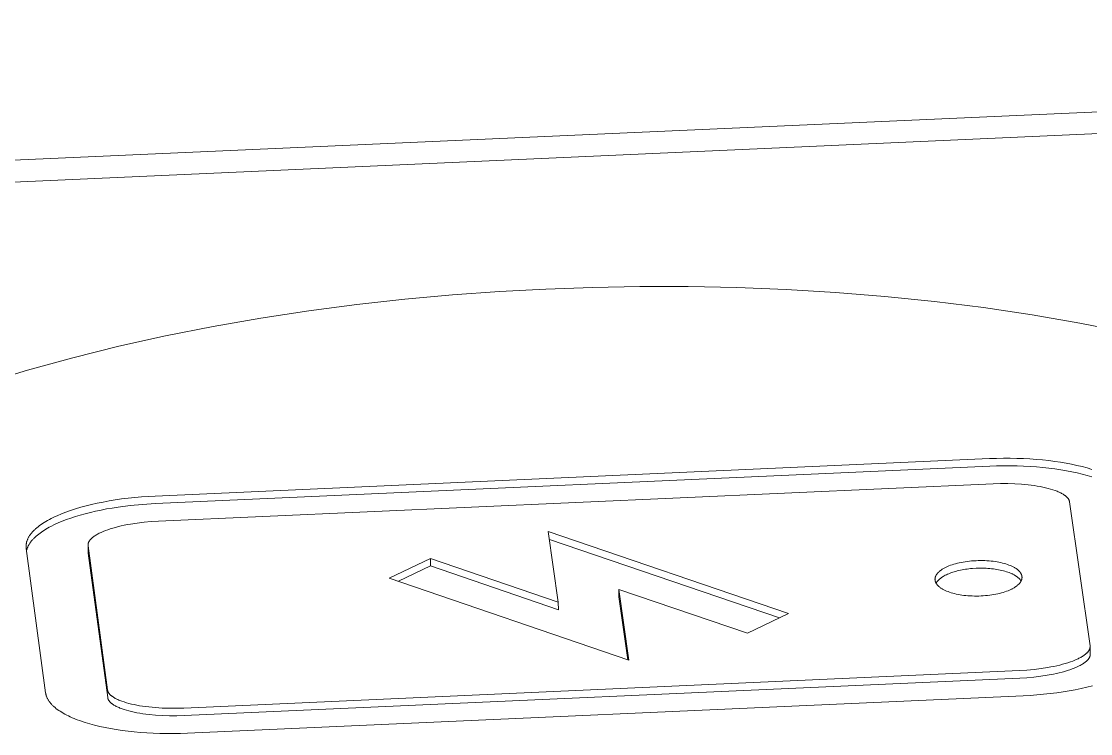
# Model space of a CAD drawing. Header units: millimetres. Extents: x 492 to 7139, y 278 to 5201.
# Drawn here: x 6177.9 to 6239.4, y 2791.2 to 2832.1 of the extents above; entities that cross this region are included whole.
import ezdxf

# ---------------------------------------------------------------- set-up
doc = ezdxf.new("R2010")
doc.units = ezdxf.units.MM
doc.layers.add('ZANO_R', color=7, linetype='Continuous', lineweight=0)

msp = doc.modelspace()

# ---------------------------------------------------------------- linework, layer by layer
at = {"layer": 'ZANO_R'}
for p, q in [((5939.867, 2813.535), (6356.067, 2832.113)), ((6356.155, 2830.861), (5941.126, 2812.331)), ((6205.395, 2816.593), (6208.068, 2816.737)), ((6208.068, 2816.737), (6210.748, 2816.832)), ((6210.748, 2816.832), (6213.476, 2816.88)), ((6213.476, 2816.88), (6216.246, 2816.876)), ((6216.246, 2816.876), (6219.048, 2816.819)), ((6219.048, 2816.819), (6221.875, 2816.707)), ((6221.875, 2816.707), (6224.718, 2816.537)), ((6197.199, 2815.843), (6199.952, 2816.148)), ((6199.952, 2816.148), (6202.687, 2816.397)), ((6202.687, 2816.397), (6205.395, 2816.593)), ((6224.718, 2816.537), (6227.564, 2816.308)), ((6227.564, 2816.308), (6230.405, 2816.018)), ((6191.676, 2815.06), (6194.437, 2815.481)), ((6194.437, 2815.481), (6197.199, 2815.843)), ((6230.405, 2816.018), (6233.229, 2815.667)), ((6233.229, 2815.667), (6236.024, 2815.254)), ((6188.926, 2814.581), (6191.676, 2815.06)), ((6236.024, 2815.254), (6238.778, 2814.779)), ((6186.199, 2814.042), (6188.926, 2814.581)), ((6238.778, 2814.779), (6241.48, 2814.243)), ((6183.505, 2813.444), (6186.199, 2814.042)), ((6180.857, 2812.788), (6183.505, 2813.444)), ((6178.266, 2812.074), (6180.857, 2812.788)), ((6175.743, 2811.304), (6178.266, 2812.074)), ((6185.602, 2804.842), (6233.577, 2806.99)), ((6233.577, 2806.99), (6233.977, 2807.004)), ((6233.977, 2807.004), (6234.373, 2807.011)), ((6234.373, 2807.011), (6234.764, 2807.012)), ((6234.764, 2807.012), (6235.15, 2807.005)), ((6235.15, 2807.005), (6235.53, 2806.992)), ((6235.53, 2806.992), (6235.904, 2806.973)), ((6235.904, 2806.973), (6236.271, 2806.947)), ((6236.271, 2806.947), (6236.63, 2806.915)), ((6236.63, 2806.915), (6236.982, 2806.877)), ((6236.982, 2806.877), (6237.326, 2806.833)), ((6237.326, 2806.833), (6237.66, 2806.783)), ((6233.587, 2806.554), (6185.613, 2804.406)), ((6233.987, 2806.568), (6233.587, 2806.554)), ((6234.383, 2806.575), (6233.987, 2806.568)), ((6234.774, 2806.576), (6234.383, 2806.575)), ((6235.16, 2806.569), (6234.774, 2806.576)), ((6235.54, 2806.556), (6235.16, 2806.569)), ((6235.914, 2806.537), (6235.54, 2806.556)), ((6236.281, 2806.511), (6235.914, 2806.537)), ((6236.64, 2806.479), (6236.281, 2806.511)), ((6236.992, 2806.441), (6236.64, 2806.479)), ((6237.336, 2806.397), (6236.992, 2806.441)), ((6237.67, 2806.347), (6237.336, 2806.397)), ((6237.66, 2806.783), (6237.986, 2806.728)), ((6237.996, 2806.292), (6237.67, 2806.347)), ((6237.986, 2806.728), (6238.301, 2806.667)), ((6238.311, 2806.231), (6237.996, 2806.292)), ((6238.301, 2806.667), (6238.606, 2806.601)), ((6238.616, 2806.165), (6238.311, 2806.231)), ((6238.606, 2806.601), (6238.9, 2806.53)), ((6238.9, 2806.53), (6239.183, 2806.454)), ((6239.183, 2806.454), (6239.454, 2806.373)), ((6238.91, 2806.094), (6238.616, 2806.165)), ((6239.193, 2806.018), (6238.91, 2806.094)), ((6239.464, 2805.937), (6239.193, 2806.018)), ((6233.782, 2805.549), (6185.797, 2803.401)), ((6234.207, 2805.562), (6233.782, 2805.549)), ((6234.624, 2805.562), (6234.207, 2805.562)), ((6235.029, 2805.549), (6234.624, 2805.562)), ((6235.421, 2805.524), (6235.029, 2805.549)), ((6235.796, 2805.488), (6235.421, 2805.524)), ((6235.977, 2805.466), (6235.796, 2805.488)), ((6236.153, 2805.441), (6235.977, 2805.466)), ((6236.324, 2805.414), (6236.153, 2805.441)), ((6236.489, 2805.385), (6236.324, 2805.414)), ((6236.649, 2805.353), (6236.489, 2805.385)), ((6236.802, 2805.318), (6236.649, 2805.353)), ((6236.949, 2805.282), (6236.802, 2805.318)), ((6237.089, 2805.243), (6236.949, 2805.282)), ((6237.222, 2805.202), (6237.089, 2805.243)), ((6237.348, 2805.159), (6237.222, 2805.202)), ((6237.408, 2805.137), (6237.348, 2805.159)), ((6237.466, 2805.114), (6237.408, 2805.137)), ((6237.522, 2805.091), (6237.466, 2805.114)), ((6237.576, 2805.068), (6237.522, 2805.091)), ((6237.628, 2805.044), (6237.576, 2805.068)), ((6237.678, 2805.019), (6237.628, 2805.044)), ((6237.726, 2804.994), (6237.678, 2805.019)), ((6237.772, 2804.969), (6237.726, 2804.994)), ((6237.815, 2804.943), (6237.772, 2804.969)), ((6181.624, 2804.275), (6181.941, 2804.354)), ((6181.941, 2804.354), (6182.268, 2804.428)), ((6182.268, 2804.428), (6182.605, 2804.497)), ((6182.605, 2804.497), (6182.952, 2804.561)), ((6182.952, 2804.561), (6183.307, 2804.619)), ((6183.307, 2804.619), (6183.671, 2804.671)), ((6183.671, 2804.671), (6184.043, 2804.718)), ((6184.043, 2804.718), (6184.423, 2804.759)), ((6184.873, 2804.361), (6184.157, 2804.294)), ((6184.423, 2804.759), (6184.81, 2804.793)), ((6184.81, 2804.793), (6185.203, 2804.821)), ((6185.613, 2804.406), (6184.873, 2804.361)), ((6185.203, 2804.821), (6185.602, 2804.842)), ((6237.857, 2804.917), (6237.815, 2804.943)), ((6237.895, 2804.89), (6237.857, 2804.917)), ((6237.914, 2804.877), (6237.895, 2804.89)), ((6237.932, 2804.863), (6237.914, 2804.877)), ((6237.949, 2804.849), (6237.932, 2804.863)), ((6237.966, 2804.836), (6237.949, 2804.849)), ((6237.983, 2804.822), (6237.966, 2804.836)), ((6237.998, 2804.808), (6237.983, 2804.822)), ((6238.013, 2804.794), (6237.998, 2804.808)), ((6238.028, 2804.78), (6238.013, 2804.794)), ((6238.041, 2804.766), (6238.028, 2804.78)), ((6238.055, 2804.751), (6238.041, 2804.766)), ((6238.067, 2804.737), (6238.055, 2804.751)), ((6238.079, 2804.723), (6238.067, 2804.737)), ((6238.09, 2804.708), (6238.079, 2804.723)), ((6238.101, 2804.693), (6238.09, 2804.708)), ((6238.111, 2804.679), (6238.101, 2804.693)), ((6238.12, 2804.664), (6238.111, 2804.679)), ((6238.125, 2804.657), (6238.12, 2804.664)), ((6238.129, 2804.649), (6238.125, 2804.657)), ((6238.133, 2804.642), (6238.129, 2804.649)), ((6238.137, 2804.634), (6238.133, 2804.642)), ((6238.141, 2804.627), (6238.137, 2804.634)), ((6238.144, 2804.619), (6238.141, 2804.627)), ((6238.148, 2804.612), (6238.144, 2804.619)), ((6238.151, 2804.604), (6238.148, 2804.612)), ((6238.154, 2804.596), (6238.151, 2804.604)), ((6238.157, 2804.589), (6238.154, 2804.596)), ((6238.16, 2804.581), (6238.157, 2804.589)), ((6238.162, 2804.574), (6238.16, 2804.581)), ((6238.165, 2804.566), (6238.162, 2804.574)), ((6238.167, 2804.558), (6238.165, 2804.566)), ((6238.169, 2804.551), (6238.167, 2804.558)), ((6238.171, 2804.543), (6238.169, 2804.551)), ((6238.173, 2804.535), (6238.171, 2804.543)), ((6238.174, 2804.527), (6238.173, 2804.535)), ((6238.176, 2804.52), (6238.174, 2804.527)), ((6238.177, 2804.512), (6238.176, 2804.52)), ((6239.357, 2796.232), (6238.177, 2804.512)), ((6179.965, 2803.71), (6180.21, 2803.814)), ((6180.21, 2803.814), (6180.468, 2803.915)), ((6180.468, 2803.915), (6180.739, 2804.011)), ((6180.739, 2804.011), (6181.022, 2804.104)), ((6181.294, 2803.746), (6181.02, 2803.663)), ((6181.022, 2804.104), (6181.317, 2804.192)), ((6181.577, 2803.824), (6181.294, 2803.746)), ((6181.317, 2804.192), (6181.624, 2804.275)), ((6181.871, 2803.899), (6181.577, 2803.824)), ((6182.173, 2803.969), (6181.871, 2803.899)), ((6182.484, 2804.035), (6182.173, 2803.969)), ((6182.804, 2804.096), (6182.484, 2804.035)), ((6183.131, 2804.153), (6182.804, 2804.096)), ((6183.466, 2804.205), (6183.131, 2804.153)), ((6184.157, 2804.294), (6183.466, 2804.205)), ((6178.872, 2803.078), (6178.952, 2803.139)), ((6178.952, 2803.139), (6179.037, 2803.2)), ((6179.037, 2803.2), (6179.125, 2803.259)), ((6179.125, 2803.259), (6179.217, 2803.318)), ((6179.217, 2803.318), (6179.313, 2803.377)), ((6179.313, 2803.377), (6179.412, 2803.434)), ((6179.412, 2803.434), (6179.516, 2803.491)), ((6179.516, 2803.491), (6179.623, 2803.547)), ((6179.81, 2803.198), (6179.603, 2803.095)), ((6179.623, 2803.547), (6179.733, 2803.602)), ((6179.733, 2803.602), (6179.847, 2803.657)), ((6180.03, 2803.298), (6179.81, 2803.198)), ((6179.847, 2803.657), (6179.965, 2803.71)), ((6180.26, 2803.394), (6180.03, 2803.298)), ((6180.503, 2803.487), (6180.26, 2803.394)), ((6180.756, 2803.577), (6180.503, 2803.487)), ((6181.02, 2803.663), (6180.756, 2803.577)), ((6183.651, 2803.124), (6183.483, 2803.084)), ((6183.823, 2803.161), (6183.651, 2803.124)), ((6184.001, 2803.197), (6183.823, 2803.161)), ((6184.185, 2803.23), (6184.001, 2803.197)), ((6184.565, 2803.29), (6184.185, 2803.23)), ((6184.962, 2803.338), (6184.565, 2803.29)), ((6185.373, 2803.376), (6184.962, 2803.338)), ((6185.797, 2803.401), (6185.373, 2803.376)), ((6178.339, 2802.503), (6178.359, 2802.536)), ((6178.359, 2802.536), (6178.381, 2802.569)), ((6178.381, 2802.569), (6178.403, 2802.602)), ((6178.403, 2802.602), (6178.427, 2802.634)), ((6178.427, 2802.634), (6178.452, 2802.667)), ((6178.452, 2802.667), (6178.478, 2802.699)), ((6178.478, 2802.699), (6178.505, 2802.732)), ((6178.505, 2802.732), (6178.533, 2802.764)), ((6178.533, 2802.764), (6178.562, 2802.796)), ((6178.562, 2802.796), (6178.592, 2802.828)), ((6178.592, 2802.828), (6178.623, 2802.86)), ((6178.623, 2802.86), (6178.656, 2802.891)), ((6178.656, 2802.891), (6178.689, 2802.923)), ((6178.689, 2802.923), (6178.724, 2802.954)), ((6178.763, 2802.543), (6178.698, 2802.485)), ((6178.724, 2802.954), (6178.796, 2803.016)), ((6178.832, 2802.601), (6178.763, 2802.543)), ((6178.796, 2803.016), (6178.872, 2803.078)), ((6178.904, 2802.658), (6178.832, 2802.601)), ((6178.98, 2802.715), (6178.904, 2802.658)), ((6179.059, 2802.771), (6178.98, 2802.715)), ((6179.141, 2802.827), (6179.059, 2802.771)), ((6179.227, 2802.882), (6179.141, 2802.827)), ((6179.316, 2802.936), (6179.227, 2802.882)), ((6179.409, 2802.99), (6179.316, 2802.936)), ((6179.505, 2803.043), (6179.409, 2802.99)), ((6179.603, 2803.095), (6179.505, 2803.043)), ((6182.092, 2802.53), (6182.052, 2802.502)), ((6182.135, 2802.559), (6182.092, 2802.53)), ((6182.18, 2802.588), (6182.135, 2802.559)), ((6182.227, 2802.616), (6182.18, 2802.588)), ((6182.276, 2802.644), (6182.227, 2802.616)), ((6182.327, 2802.671), (6182.276, 2802.644)), ((6182.38, 2802.698), (6182.327, 2802.671)), ((6182.436, 2802.725), (6182.38, 2802.698)), ((6182.493, 2802.752), (6182.436, 2802.725)), ((6182.613, 2802.804), (6182.493, 2802.752)), ((6182.741, 2802.855), (6182.613, 2802.804)), ((6182.876, 2802.904), (6182.741, 2802.855)), ((6183.018, 2802.952), (6182.876, 2802.904)), ((6183.167, 2802.998), (6183.018, 2802.952)), ((6183.322, 2803.042), (6183.167, 2802.998)), ((6183.483, 2803.084), (6183.322, 2803.042)), ((6208.203, 2802.8), (6222.024, 2798.093)), ((6208.78, 2798.743), (6208.203, 2802.8)), ((6178.175, 2801.981), (6178.176, 2801.998)), ((6178.175, 2801.963), (6178.175, 2801.981)), ((6178.175, 2801.946), (6178.175, 2801.963)), ((6178.175, 2801.929), (6178.175, 2801.946)), ((6178.176, 2801.912), (6178.175, 2801.929)), ((6178.176, 2801.998), (6178.177, 2802.015)), ((6178.177, 2801.895), (6178.176, 2801.912)), ((6178.177, 2802.015), (6178.178, 2802.032)), ((6178.178, 2801.878), (6178.177, 2801.895)), ((6178.178, 2802.032), (6178.18, 2802.049)), ((6178.18, 2802.049), (6178.182, 2802.066)), ((6178.182, 2802.066), (6178.184, 2802.083)), ((6178.184, 2802.083), (6178.187, 2802.1)), ((6178.187, 2802.1), (6178.19, 2802.117)), ((6178.19, 2802.117), (6178.193, 2802.134)), ((6178.193, 2802.134), (6178.2, 2802.168)), ((6178.2, 2802.168), (6178.209, 2802.202)), ((6178.209, 2802.202), (6178.218, 2802.236)), ((6178.218, 2802.236), (6178.229, 2802.27)), ((6178.229, 2802.27), (6178.242, 2802.303)), ((6178.242, 2802.303), (6178.255, 2802.337)), ((6178.255, 2802.337), (6178.269, 2802.37)), ((6178.269, 2801.909), (6178.256, 2801.877)), ((6178.269, 2802.37), (6178.285, 2802.404)), ((6178.283, 2801.94), (6178.269, 2801.909)), ((6178.297, 2801.971), (6178.283, 2801.94)), ((6178.285, 2802.404), (6178.302, 2802.437)), ((6178.313, 2802.002), (6178.297, 2801.971)), ((6178.302, 2802.437), (6178.32, 2802.47)), ((6178.33, 2802.033), (6178.313, 2802.002)), ((6178.32, 2802.47), (6178.339, 2802.503)), ((6178.348, 2802.064), (6178.33, 2802.033)), ((6178.366, 2802.094), (6178.348, 2802.064)), ((6178.386, 2802.125), (6178.366, 2802.094)), ((6178.407, 2802.156), (6178.386, 2802.125)), ((6178.429, 2802.186), (6178.407, 2802.156)), ((6178.451, 2802.217), (6178.429, 2802.186)), ((6178.475, 2802.247), (6178.451, 2802.217)), ((6178.5, 2802.277), (6178.475, 2802.247)), ((6178.525, 2802.307), (6178.5, 2802.277)), ((6178.552, 2802.337), (6178.525, 2802.307)), ((6178.579, 2802.367), (6178.552, 2802.337)), ((6178.607, 2802.396), (6178.579, 2802.367)), ((6178.637, 2802.426), (6178.607, 2802.396)), ((6178.698, 2802.485), (6178.637, 2802.426)), ((6181.738, 2802.063), (6181.737, 2802.055)), ((6181.737, 2802.055), (6181.737, 2802.047)), ((6181.737, 2802.047), (6181.737, 2802.04)), ((6181.737, 2802.04), (6181.737, 2802.032)), ((6181.737, 2802.032), (6181.737, 2802.024)), ((6181.737, 2802.024), (6181.737, 2802.016)), ((6181.737, 2802.016), (6181.737, 2802.008)), ((6181.737, 2802.008), (6181.738, 2802.001)), ((6181.739, 2802.071), (6181.738, 2802.063)), ((6181.738, 2802.001), (6181.739, 2801.993)), ((6181.747, 2801.587), (6181.738, 2801.985)), ((6181.74, 2802.078), (6181.739, 2802.071)), ((6181.739, 2801.993), (6181.74, 2801.985)), ((6181.741, 2802.086), (6181.74, 2802.078)), ((6181.74, 2801.985), (6182.858, 2793.7)), ((6181.742, 2802.094), (6181.741, 2802.086)), ((6181.744, 2802.102), (6181.742, 2802.094)), ((6181.745, 2802.109), (6181.744, 2802.102)), ((6181.747, 2802.117), (6181.745, 2802.109)), ((6181.749, 2802.125), (6181.747, 2802.117)), ((6181.751, 2802.133), (6181.749, 2802.125)), ((6181.754, 2802.14), (6181.751, 2802.133)), ((6181.756, 2802.148), (6181.754, 2802.14)), ((6181.759, 2802.156), (6181.756, 2802.148)), ((6181.762, 2802.164), (6181.759, 2802.156)), ((6181.765, 2802.171), (6181.762, 2802.164)), ((6181.768, 2802.179), (6181.765, 2802.171)), ((6181.771, 2802.187), (6181.768, 2802.179)), ((6181.774, 2802.194), (6181.771, 2802.187)), ((6181.778, 2802.202), (6181.774, 2802.194)), ((6181.786, 2802.217), (6181.778, 2802.202)), ((6181.794, 2802.233), (6181.786, 2802.217)), ((6181.803, 2802.248), (6181.794, 2802.233)), ((6181.813, 2802.263), (6181.803, 2802.248)), ((6181.823, 2802.278), (6181.813, 2802.263)), ((6181.834, 2802.294), (6181.823, 2802.278)), ((6181.846, 2802.309), (6181.834, 2802.294)), ((6181.858, 2802.324), (6181.846, 2802.309)), ((6181.871, 2802.339), (6181.858, 2802.324)), ((6181.885, 2802.354), (6181.871, 2802.339)), ((6181.899, 2802.369), (6181.885, 2802.354)), ((6181.913, 2802.384), (6181.899, 2802.369)), ((6181.929, 2802.399), (6181.913, 2802.384)), ((6181.944, 2802.414), (6181.929, 2802.399)), ((6181.961, 2802.428), (6181.944, 2802.414)), ((6181.978, 2802.443), (6181.961, 2802.428)), ((6181.996, 2802.458), (6181.978, 2802.443)), ((6182.014, 2802.472), (6181.996, 2802.458)), ((6182.052, 2802.502), (6182.014, 2802.472)), ((6221.495, 2797.84), (6208.268, 2802.346)), ((6178.179, 2801.86), (6178.178, 2801.878)), ((6178.181, 2801.843), (6178.179, 2801.86)), ((6178.183, 2801.826), (6178.181, 2801.843)), ((6179.298, 2793.54), (6178.183, 2801.826)), ((6178.208, 2801.72), (6178.202, 2801.688)), ((6178.216, 2801.752), (6178.208, 2801.72)), ((6178.224, 2801.783), (6178.216, 2801.752)), ((6178.234, 2801.815), (6178.224, 2801.783)), ((6178.245, 2801.846), (6178.234, 2801.815)), ((6178.256, 2801.877), (6178.245, 2801.846)), ((6181.75, 2801.549), (6181.747, 2801.587)), ((6182.868, 2793.263), (6181.75, 2801.549)), ((6199.047, 2800.126), (6201.423, 2801.259)), ((6201.433, 2800.822), (6199.586, 2799.942)), ((6201.433, 2800.822), (6201.423, 2801.259)), ((6201.423, 2801.259), (6208.78, 2798.743)), ((6208.79, 2798.307), (6201.433, 2800.822)), ((6230.89, 2800.651), (6230.925, 2800.672)), ((6230.925, 2800.672), (6230.961, 2800.692)), ((6230.961, 2800.692), (6230.999, 2800.712)), ((6230.999, 2800.712), (6231.037, 2800.732)), ((6231.037, 2800.732), (6231.076, 2800.751)), ((6231.076, 2800.751), (6231.158, 2800.789)), ((6231.158, 2800.789), (6231.244, 2800.825)), ((6231.244, 2800.825), (6231.334, 2800.859)), ((6231.334, 2800.859), (6231.428, 2800.892)), ((6231.428, 2800.892), (6231.526, 2800.922)), ((6231.526, 2800.922), (6231.627, 2800.952)), ((6231.627, 2800.952), (6231.732, 2800.979)), ((6231.732, 2800.979), (6231.839, 2801.004)), ((6231.839, 2801.004), (6231.95, 2801.027)), ((6231.95, 2801.027), (6232.064, 2801.048)), ((6232.064, 2801.048), (6232.181, 2801.067)), ((6232.181, 2801.067), (6232.3, 2801.084)), ((6232.3, 2801.084), (6232.421, 2801.099)), ((6232.492, 2800.669), (6232.389, 2800.658)), ((6232.421, 2801.099), (6232.546, 2801.111)), ((6232.597, 2800.678), (6232.492, 2800.669)), ((6232.546, 2801.111), (6232.672, 2801.12)), ((6232.81, 2800.691), (6232.597, 2800.678)), ((6232.672, 2801.12), (6232.8, 2801.127)), ((6232.8, 2801.127), (6232.929, 2801.132)), ((6232.926, 2800.695), (6232.81, 2800.691)), ((6233.04, 2800.697), (6232.926, 2800.695)), ((6232.929, 2801.132), (6233.056, 2801.134)), ((6233.153, 2800.697), (6233.04, 2800.697)), ((6233.056, 2801.134), (6233.182, 2801.133)), ((6233.265, 2800.695), (6233.153, 2800.697)), ((6233.182, 2801.133), (6233.306, 2801.129)), ((6233.376, 2800.69), (6233.265, 2800.695)), ((6233.306, 2801.129), (6233.429, 2801.123)), ((6233.485, 2800.684), (6233.376, 2800.69)), ((6233.429, 2801.123), (6233.549, 2801.115)), ((6233.592, 2800.676), (6233.485, 2800.684)), ((6233.549, 2801.115), (6233.667, 2801.104)), ((6233.698, 2800.666), (6233.592, 2800.676)), ((6233.667, 2801.104), (6233.783, 2801.091)), ((6233.802, 2800.654), (6233.698, 2800.666)), ((6233.783, 2801.091), (6233.897, 2801.076)), ((6233.897, 2801.076), (6234.008, 2801.058)), ((6234.008, 2801.058), (6234.116, 2801.038)), ((6234.116, 2801.038), (6234.221, 2801.017)), ((6234.221, 2801.017), (6234.323, 2800.993)), ((6234.323, 2800.993), (6234.421, 2800.967)), ((6234.421, 2800.967), (6234.516, 2800.939)), ((6234.516, 2800.939), (6234.608, 2800.909)), ((6234.608, 2800.909), (6234.696, 2800.878)), ((6234.696, 2800.878), (6234.779, 2800.845)), ((6234.779, 2800.845), (6234.82, 2800.827)), ((6234.82, 2800.827), (6234.859, 2800.81)), ((6234.859, 2800.81), (6234.897, 2800.791)), ((6234.897, 2800.791), (6234.934, 2800.773)), ((6234.934, 2800.773), (6234.97, 2800.754)), ((6234.97, 2800.754), (6235.005, 2800.735)), ((6235.005, 2800.735), (6235.039, 2800.715)), ((6235.039, 2800.715), (6235.072, 2800.695)), ((6235.072, 2800.695), (6235.103, 2800.674)), ((6235.103, 2800.674), (6235.133, 2800.654)), ((6212.832, 2795.409), (6199.047, 2800.126)), ((6230.442, 2800.067), (6230.443, 2800.08)), ((6230.442, 2800.054), (6230.442, 2800.067)), ((6230.443, 2800.041), (6230.442, 2800.054)), ((6230.443, 2800.08), (6230.444, 2800.093)), ((6230.444, 2800.093), (6230.445, 2800.106)), ((6230.445, 2800.106), (6230.446, 2800.119)), ((6230.446, 2800.119), (6230.448, 2800.131)), ((6230.448, 2800.131), (6230.451, 2800.144)), ((6230.451, 2800.144), (6230.454, 2800.157)), ((6230.454, 2800.157), (6230.457, 2800.17)), ((6230.457, 2800.17), (6230.46, 2800.183)), ((6230.46, 2800.183), (6230.464, 2800.195)), ((6230.464, 2800.195), (6230.468, 2800.208)), ((6230.468, 2800.208), (6230.473, 2800.221)), ((6230.473, 2800.221), (6230.478, 2800.233)), ((6230.478, 2800.233), (6230.484, 2800.246)), ((6230.484, 2800.246), (6230.489, 2800.258)), ((6230.489, 2800.258), (6230.495, 2800.271)), ((6230.495, 2800.271), (6230.502, 2800.283)), ((6230.502, 2800.283), (6230.509, 2800.296)), ((6230.509, 2800.296), (6230.516, 2800.308)), ((6230.516, 2800.308), (6230.524, 2800.32)), ((6230.524, 2800.32), (6230.532, 2800.332)), ((6230.532, 2800.332), (6230.54, 2800.345)), ((6230.54, 2800.345), (6230.549, 2800.357)), ((6230.549, 2800.357), (6230.558, 2800.369)), ((6230.558, 2800.369), (6230.567, 2800.381)), ((6230.567, 2800.381), (6230.577, 2800.393)), ((6230.577, 2800.393), (6230.587, 2800.405)), ((6230.587, 2800.405), (6230.597, 2800.417)), ((6230.597, 2800.417), (6230.608, 2800.429)), ((6230.608, 2800.429), (6230.631, 2800.452)), ((6230.631, 2800.452), (6230.654, 2800.475)), ((6230.654, 2800.475), (6230.68, 2800.498)), ((6230.681, 2800.054), (6230.66, 2800.035)), ((6230.68, 2800.498), (6230.706, 2800.521)), ((6230.703, 2800.073), (6230.681, 2800.054)), ((6230.725, 2800.092), (6230.703, 2800.073)), ((6230.706, 2800.521), (6230.734, 2800.543)), ((6230.749, 2800.111), (6230.725, 2800.092)), ((6230.734, 2800.543), (6230.763, 2800.565)), ((6230.773, 2800.129), (6230.749, 2800.111)), ((6230.763, 2800.565), (6230.793, 2800.587)), ((6230.798, 2800.148), (6230.773, 2800.129)), ((6230.793, 2800.587), (6230.824, 2800.609)), ((6230.824, 2800.166), (6230.798, 2800.148)), ((6230.824, 2800.609), (6230.857, 2800.63)), ((6230.851, 2800.184), (6230.824, 2800.166)), ((6230.879, 2800.202), (6230.851, 2800.184)), ((6230.857, 2800.63), (6230.89, 2800.651)), ((6230.907, 2800.219), (6230.879, 2800.202)), ((6230.967, 2800.253), (6230.907, 2800.219)), ((6231.029, 2800.287), (6230.967, 2800.253)), ((6231.095, 2800.319), (6231.029, 2800.287)), ((6231.164, 2800.35), (6231.095, 2800.319)), ((6231.235, 2800.38), (6231.164, 2800.35)), ((6231.31, 2800.41), (6231.235, 2800.38)), ((6231.387, 2800.438), (6231.31, 2800.41)), ((6231.466, 2800.464), (6231.387, 2800.438)), ((6231.549, 2800.49), (6231.466, 2800.464)), ((6231.633, 2800.514), (6231.549, 2800.49)), ((6231.72, 2800.537), (6231.633, 2800.514)), ((6231.81, 2800.559), (6231.72, 2800.537)), ((6231.901, 2800.579), (6231.81, 2800.559)), ((6231.995, 2800.598), (6231.901, 2800.579)), ((6232.091, 2800.615), (6231.995, 2800.598)), ((6232.188, 2800.631), (6232.091, 2800.615)), ((6232.288, 2800.645), (6232.188, 2800.631)), ((6232.389, 2800.658), (6232.288, 2800.645)), ((6233.903, 2800.64), (6233.802, 2800.654)), ((6234.003, 2800.624), (6233.903, 2800.64)), ((6234.1, 2800.607), (6234.003, 2800.624)), ((6234.196, 2800.588), (6234.1, 2800.607)), ((6234.288, 2800.567), (6234.196, 2800.588)), ((6234.378, 2800.545), (6234.288, 2800.567)), ((6234.465, 2800.521), (6234.378, 2800.545)), ((6234.55, 2800.495), (6234.465, 2800.521)), ((6234.631, 2800.468), (6234.55, 2800.495)), ((6234.71, 2800.44), (6234.631, 2800.468)), ((6234.785, 2800.41), (6234.71, 2800.44)), ((6234.857, 2800.379), (6234.785, 2800.41)), ((6234.891, 2800.363), (6234.857, 2800.379)), ((6234.925, 2800.346), (6234.891, 2800.363)), ((6234.958, 2800.33), (6234.925, 2800.346)), ((6234.99, 2800.313), (6234.958, 2800.33)), ((6235.021, 2800.295), (6234.99, 2800.313)), ((6235.051, 2800.277), (6235.021, 2800.295)), ((6235.08, 2800.259), (6235.051, 2800.277)), ((6235.108, 2800.241), (6235.08, 2800.259)), ((6235.136, 2800.223), (6235.108, 2800.241)), ((6235.133, 2800.654), (6235.162, 2800.632)), ((6235.162, 2800.204), (6235.136, 2800.223)), ((6235.162, 2800.632), (6235.189, 2800.611)), ((6235.187, 2800.185), (6235.162, 2800.204)), ((6235.211, 2800.165), (6235.187, 2800.185)), ((6235.189, 2800.611), (6235.216, 2800.589)), ((6235.234, 2800.145), (6235.211, 2800.165)), ((6235.216, 2800.589), (6235.241, 2800.567)), ((6235.256, 2800.125), (6235.234, 2800.145)), ((6235.241, 2800.567), (6235.253, 2800.556)), ((6235.253, 2800.556), (6235.264, 2800.544)), ((6235.277, 2800.105), (6235.256, 2800.125)), ((6235.264, 2800.544), (6235.276, 2800.533)), ((6235.276, 2800.533), (6235.287, 2800.522)), ((6235.297, 2800.085), (6235.277, 2800.105)), ((6235.287, 2800.522), (6235.297, 2800.51)), ((6235.297, 2800.51), (6235.308, 2800.498)), ((6235.307, 2800.074), (6235.297, 2800.085)), ((6235.316, 2800.064), (6235.307, 2800.074)), ((6235.308, 2800.498), (6235.318, 2800.487)), ((6235.325, 2800.053), (6235.316, 2800.064)), ((6235.318, 2800.487), (6235.327, 2800.475)), ((6235.334, 2800.043), (6235.325, 2800.053)), ((6235.327, 2800.475), (6235.336, 2800.463)), ((6235.336, 2800.463), (6235.345, 2800.451)), ((6235.345, 2800.451), (6235.354, 2800.439)), ((6235.354, 2800.439), (6235.362, 2800.427)), ((6235.362, 2800.427), (6235.37, 2800.415)), ((6235.37, 2800.415), (6235.377, 2800.403)), ((6235.377, 2800.403), (6235.384, 2800.391)), ((6235.384, 2800.391), (6235.391, 2800.378)), ((6235.391, 2800.378), (6235.397, 2800.366)), ((6235.397, 2800.366), (6235.403, 2800.353)), ((6235.403, 2800.353), (6235.409, 2800.341)), ((6235.409, 2800.341), (6235.414, 2800.328)), ((6235.414, 2800.328), (6235.419, 2800.316)), ((6235.419, 2800.316), (6235.424, 2800.303)), ((6235.424, 2800.303), (6235.428, 2800.29)), ((6235.428, 2800.29), (6235.431, 2800.277)), ((6235.432, 2800.057), (6235.428, 2800.044)), ((6235.431, 2800.277), (6235.434, 2800.264)), ((6235.435, 2800.07), (6235.432, 2800.057)), ((6235.434, 2800.264), (6235.437, 2800.251)), ((6235.438, 2800.082), (6235.435, 2800.07)), ((6235.437, 2800.251), (6235.44, 2800.238)), ((6235.44, 2800.095), (6235.438, 2800.082)), ((6235.44, 2800.238), (6235.442, 2800.225)), ((6235.442, 2800.108), (6235.44, 2800.095)), ((6235.442, 2800.225), (6235.444, 2800.212)), ((6235.444, 2800.121), (6235.442, 2800.108)), ((6235.444, 2800.212), (6235.445, 2800.199)), ((6235.445, 2800.134), (6235.444, 2800.121)), ((6235.445, 2800.199), (6235.446, 2800.186)), ((6235.446, 2800.147), (6235.445, 2800.134)), ((6235.446, 2800.186), (6235.446, 2800.173)), ((6235.446, 2800.173), (6235.446, 2800.16)), ((6235.446, 2800.16), (6235.446, 2800.147)), ((6212.254, 2799.478), (6212.832, 2795.409)), ((6212.254, 2799.478), (6212.265, 2799.042)), ((6219.654, 2796.958), (6212.254, 2799.478)), ((6230.444, 2800.028), (6230.443, 2800.041)), ((6230.445, 2800.015), (6230.444, 2800.028)), ((6230.447, 2800.001), (6230.445, 2800.015)), ((6230.449, 2799.988), (6230.447, 2800.001)), ((6230.451, 2799.975), (6230.449, 2799.988)), ((6230.454, 2799.962), (6230.451, 2799.975)), ((6230.457, 2799.949), (6230.454, 2799.962)), ((6230.461, 2799.937), (6230.457, 2799.949)), ((6230.465, 2799.924), (6230.461, 2799.937)), ((6230.469, 2799.911), (6230.465, 2799.924)), ((6230.474, 2799.898), (6230.469, 2799.911)), ((6230.479, 2799.886), (6230.474, 2799.898)), ((6230.485, 2799.873), (6230.479, 2799.886)), ((6230.491, 2799.861), (6230.485, 2799.873)), ((6230.497, 2799.848), (6230.491, 2799.861)), ((6230.504, 2799.836), (6230.497, 2799.848)), ((6230.511, 2799.824), (6230.504, 2799.836)), ((6230.511, 2799.844), (6230.505, 2799.834)), ((6230.516, 2799.854), (6230.511, 2799.844)), ((6230.518, 2799.812), (6230.511, 2799.824)), ((6230.522, 2799.865), (6230.516, 2799.854)), ((6230.526, 2799.799), (6230.518, 2799.812)), ((6230.528, 2799.875), (6230.522, 2799.865)), ((6230.534, 2799.787), (6230.526, 2799.799)), ((6230.535, 2799.885), (6230.528, 2799.875)), ((6230.543, 2799.775), (6230.534, 2799.787)), ((6230.542, 2799.896), (6230.535, 2799.885)), ((6230.548, 2799.906), (6230.542, 2799.896)), ((6230.552, 2799.764), (6230.543, 2799.775)), ((6230.556, 2799.916), (6230.548, 2799.906)), ((6230.561, 2799.752), (6230.552, 2799.764)), ((6230.571, 2799.936), (6230.556, 2799.916)), ((6230.571, 2799.74), (6230.561, 2799.752)), ((6230.587, 2799.956), (6230.571, 2799.936)), ((6230.58, 2799.728), (6230.571, 2799.74)), ((6230.591, 2799.717), (6230.58, 2799.728)), ((6230.604, 2799.976), (6230.587, 2799.956)), ((6230.601, 2799.705), (6230.591, 2799.717)), ((6230.612, 2799.694), (6230.601, 2799.705)), ((6230.622, 2799.996), (6230.604, 2799.976)), ((6230.624, 2799.682), (6230.612, 2799.694)), ((6230.641, 2800.016), (6230.622, 2799.996)), ((6230.635, 2799.671), (6230.624, 2799.682)), ((6230.647, 2799.66), (6230.635, 2799.671)), ((6230.66, 2800.035), (6230.641, 2800.016)), ((6230.672, 2799.638), (6230.647, 2799.66)), ((6230.699, 2799.616), (6230.672, 2799.638)), ((6230.726, 2799.594), (6230.699, 2799.616)), ((6230.755, 2799.573), (6230.726, 2799.594)), ((6230.785, 2799.552), (6230.755, 2799.573)), ((6230.816, 2799.532), (6230.785, 2799.552)), ((6230.849, 2799.512), (6230.816, 2799.532)), ((6230.882, 2799.492), (6230.849, 2799.512)), ((6230.917, 2799.473), (6230.882, 2799.492)), ((6230.953, 2799.454), (6230.917, 2799.473)), ((6230.99, 2799.435), (6230.953, 2799.454)), ((6231.028, 2799.417), (6230.99, 2799.435)), ((6234.73, 2799.438), (6234.643, 2799.402)), ((6234.812, 2799.475), (6234.73, 2799.438)), ((6234.851, 2799.495), (6234.812, 2799.475)), ((6234.889, 2799.514), (6234.851, 2799.495)), ((6234.927, 2799.534), (6234.889, 2799.514)), ((6234.963, 2799.555), (6234.927, 2799.534)), ((6234.998, 2799.575), (6234.963, 2799.555)), ((6235.031, 2799.596), (6234.998, 2799.575)), ((6235.064, 2799.618), (6235.031, 2799.596)), ((6235.095, 2799.639), (6235.064, 2799.618)), ((6235.126, 2799.661), (6235.095, 2799.639)), ((6235.155, 2799.683), (6235.126, 2799.661)), ((6235.182, 2799.706), (6235.155, 2799.683)), ((6235.209, 2799.729), (6235.182, 2799.706)), ((6235.234, 2799.751), (6235.209, 2799.729)), ((6235.258, 2799.775), (6235.234, 2799.751)), ((6235.28, 2799.798), (6235.258, 2799.775)), ((6235.291, 2799.81), (6235.28, 2799.798)), ((6235.301, 2799.822), (6235.291, 2799.81)), ((6235.312, 2799.834), (6235.301, 2799.822)), ((6235.321, 2799.846), (6235.312, 2799.834)), ((6235.331, 2799.858), (6235.321, 2799.846)), ((6235.34, 2799.87), (6235.331, 2799.858)), ((6235.342, 2800.032), (6235.334, 2800.043)), ((6235.348, 2799.882), (6235.34, 2799.87)), ((6235.35, 2800.022), (6235.342, 2800.032)), ((6235.357, 2799.894), (6235.348, 2799.882)), ((6235.358, 2800.011), (6235.35, 2800.022)), ((6235.365, 2799.907), (6235.357, 2799.894)), ((6235.366, 2800), (6235.358, 2800.011)), ((6235.372, 2799.919), (6235.365, 2799.907)), ((6235.373, 2799.989), (6235.366, 2800)), ((6235.38, 2799.931), (6235.372, 2799.919)), ((6235.38, 2799.978), (6235.373, 2799.989)), ((6235.387, 2799.967), (6235.38, 2799.978)), ((6235.386, 2799.944), (6235.38, 2799.931)), ((6235.393, 2799.956), (6235.386, 2799.944)), ((6235.393, 2799.956), (6235.387, 2799.967)), ((6235.399, 2799.968), (6235.393, 2799.956)), ((6235.405, 2799.981), (6235.399, 2799.968)), ((6235.41, 2799.993), (6235.405, 2799.981)), ((6235.415, 2800.006), (6235.41, 2799.993)), ((6235.42, 2800.019), (6235.415, 2800.006)), ((6235.424, 2800.031), (6235.42, 2800.019)), ((6235.428, 2800.044), (6235.424, 2800.031)), ((6212.778, 2795.428), (6212.265, 2799.042)), ((6231.068, 2799.399), (6231.028, 2799.417)), ((6231.108, 2799.382), (6231.068, 2799.399)), ((6231.192, 2799.349), (6231.108, 2799.382)), ((6231.279, 2799.317), (6231.192, 2799.349)), ((6231.371, 2799.287), (6231.279, 2799.317)), ((6231.466, 2799.26), (6231.371, 2799.287)), ((6231.564, 2799.234), (6231.466, 2799.26)), ((6231.666, 2799.21), (6231.564, 2799.234)), ((6231.771, 2799.188), (6231.666, 2799.21)), ((6231.88, 2799.168), (6231.771, 2799.188)), ((6231.99, 2799.151), (6231.88, 2799.168)), ((6232.104, 2799.135), (6231.99, 2799.151)), ((6232.22, 2799.122), (6232.104, 2799.135)), ((6232.338, 2799.111), (6232.22, 2799.122)), ((6232.459, 2799.103), (6232.338, 2799.111)), ((6232.581, 2799.097), (6232.459, 2799.103)), ((6232.706, 2799.094), (6232.581, 2799.097)), ((6232.832, 2799.093), (6232.706, 2799.094)), ((6232.959, 2799.095), (6232.832, 2799.093)), ((6233.088, 2799.099), (6232.959, 2799.095)), ((6233.216, 2799.106), (6233.088, 2799.099)), ((6233.342, 2799.116), (6233.216, 2799.106)), ((6233.466, 2799.128), (6233.342, 2799.116)), ((6233.588, 2799.142), (6233.466, 2799.128)), ((6233.707, 2799.159), (6233.588, 2799.142)), ((6233.824, 2799.178), (6233.707, 2799.159)), ((6233.937, 2799.199), (6233.824, 2799.178)), ((6234.048, 2799.222), (6233.937, 2799.199)), ((6234.156, 2799.248), (6234.048, 2799.222)), ((6234.261, 2799.275), (6234.156, 2799.248)), ((6234.362, 2799.304), (6234.261, 2799.275)), ((6234.459, 2799.335), (6234.362, 2799.304)), ((6234.553, 2799.368), (6234.459, 2799.335)), ((6234.643, 2799.402), (6234.553, 2799.368)), ((6208.78, 2798.743), (6208.79, 2798.307)), ((6222.024, 2798.093), (6219.654, 2796.958)), ((6239.086, 2795.744), (6239.104, 2795.758)), ((6239.104, 2795.758), (6239.122, 2795.773)), ((6239.122, 2795.773), (6239.139, 2795.788)), ((6239.139, 2795.788), (6239.155, 2795.803)), ((6239.155, 2795.803), (6239.171, 2795.818)), ((6239.171, 2795.818), (6239.186, 2795.833)), ((6239.186, 2795.833), (6239.201, 2795.848)), ((6239.201, 2795.848), (6239.215, 2795.863)), ((6239.215, 2795.863), (6239.228, 2795.878)), ((6239.228, 2795.878), (6239.241, 2795.893)), ((6239.241, 2795.893), (6239.253, 2795.908)), ((6239.253, 2795.908), (6239.264, 2795.923)), ((6239.264, 2795.923), (6239.275, 2795.938)), ((6239.275, 2795.938), (6239.285, 2795.953)), ((6239.285, 2795.953), (6239.295, 2795.969)), ((6239.295, 2795.969), (6239.304, 2795.984)), ((6239.304, 2795.984), (6239.312, 2795.999)), ((6239.312, 2795.999), (6239.32, 2796.015)), ((6239.32, 2796.015), (6239.323, 2796.022)), ((6239.323, 2796.022), (6239.327, 2796.03)), ((6239.327, 2796.03), (6239.33, 2796.038)), ((6239.33, 2796.038), (6239.333, 2796.045)), ((6239.333, 2796.045), (6239.336, 2796.053)), ((6239.336, 2796.053), (6239.339, 2796.061)), ((6239.339, 2796.061), (6239.342, 2796.069)), ((6239.342, 2796.069), (6239.344, 2796.076)), ((6239.344, 2796.076), (6239.346, 2796.084)), ((6239.346, 2796.084), (6239.348, 2796.092)), ((6239.348, 2796.092), (6239.35, 2796.1)), ((6239.35, 2796.1), (6239.352, 2796.107)), ((6239.352, 2796.107), (6239.354, 2796.115)), ((6239.354, 2796.115), (6239.355, 2796.123)), ((6239.355, 2796.123), (6239.356, 2796.131)), ((6239.356, 2796.131), (6239.357, 2796.138)), ((6239.358, 2796.224), (6239.357, 2796.232)), ((6239.357, 2796.138), (6239.358, 2796.146)), ((6239.359, 2796.216), (6239.358, 2796.224)), ((6239.358, 2796.146), (6239.359, 2796.154)), ((6239.359, 2796.209), (6239.359, 2796.216)), ((6239.36, 2796.201), (6239.359, 2796.209)), ((6239.359, 2796.154), (6239.36, 2796.162)), ((6239.36, 2796.193), (6239.36, 2796.201)), ((6239.36, 2796.185), (6239.36, 2796.193)), ((6239.36, 2796.177), (6239.36, 2796.185)), ((6239.36, 2796.17), (6239.36, 2796.177)), ((6239.36, 2796.162), (6239.36, 2796.17)), ((6239.361, 2796.17), (6239.37, 2795.754)), ((6239.37, 2795.754), (6239.37, 2795.747)), ((6239.37, 2795.747), (6239.37, 2795.739)), ((6237.453, 2795.092), (6237.62, 2795.132)), ((6237.62, 2795.132), (6237.781, 2795.174)), ((6237.781, 2795.174), (6237.936, 2795.218)), ((6237.936, 2795.218), (6238.084, 2795.264)), ((6238.084, 2795.264), (6238.226, 2795.311)), ((6238.226, 2795.311), (6238.361, 2795.361)), ((6238.361, 2795.361), (6238.489, 2795.412)), ((6238.489, 2795.412), (6238.609, 2795.464)), ((6238.609, 2795.464), (6238.666, 2795.491)), ((6238.666, 2795.491), (6238.721, 2795.518)), ((6238.721, 2795.518), (6238.774, 2795.545)), ((6238.774, 2795.545), (6238.825, 2795.572)), ((6238.841, 2795.139), (6238.791, 2795.112)), ((6238.825, 2795.572), (6238.874, 2795.6)), ((6238.889, 2795.166), (6238.841, 2795.139)), ((6238.874, 2795.6), (6238.921, 2795.629)), ((6238.934, 2795.194), (6238.889, 2795.166)), ((6238.921, 2795.629), (6238.965, 2795.657)), ((6238.978, 2795.222), (6238.934, 2795.194)), ((6238.965, 2795.657), (6239.008, 2795.686)), ((6239.019, 2795.25), (6238.978, 2795.222)), ((6239.008, 2795.686), (6239.048, 2795.715)), ((6239.059, 2795.278), (6239.019, 2795.25)), ((6239.048, 2795.715), (6239.086, 2795.744)), ((6239.096, 2795.307), (6239.059, 2795.278)), ((6239.131, 2795.336), (6239.096, 2795.307)), ((6239.147, 2795.35), (6239.131, 2795.336)), ((6239.163, 2795.365), (6239.147, 2795.35)), ((6239.179, 2795.379), (6239.163, 2795.365)), ((6239.194, 2795.394), (6239.179, 2795.379)), ((6239.208, 2795.409), (6239.194, 2795.394)), ((6239.222, 2795.423), (6239.208, 2795.409)), ((6239.235, 2795.438), (6239.222, 2795.423)), ((6239.248, 2795.453), (6239.235, 2795.438)), ((6239.26, 2795.468), (6239.248, 2795.453)), ((6239.271, 2795.482), (6239.26, 2795.468)), ((6239.282, 2795.497), (6239.271, 2795.482)), ((6239.292, 2795.512), (6239.282, 2795.497)), ((6239.302, 2795.527), (6239.292, 2795.512)), ((6239.311, 2795.542), (6239.302, 2795.527)), ((6239.319, 2795.557), (6239.311, 2795.542)), ((6239.327, 2795.572), (6239.319, 2795.557)), ((6239.334, 2795.587), (6239.327, 2795.572)), ((6239.337, 2795.595), (6239.334, 2795.587)), ((6239.341, 2795.602), (6239.337, 2795.595)), ((6239.344, 2795.61), (6239.341, 2795.602)), ((6239.346, 2795.617), (6239.344, 2795.61)), ((6239.349, 2795.625), (6239.346, 2795.617)), ((6239.352, 2795.633), (6239.349, 2795.625)), ((6239.354, 2795.64), (6239.352, 2795.633)), ((6239.356, 2795.648), (6239.354, 2795.64)), ((6239.358, 2795.655), (6239.356, 2795.648)), ((6239.36, 2795.663), (6239.358, 2795.655)), ((6239.362, 2795.67), (6239.36, 2795.663)), ((6239.364, 2795.678), (6239.362, 2795.67)), ((6239.365, 2795.686), (6239.364, 2795.678)), ((6239.366, 2795.693), (6239.365, 2795.686)), ((6239.367, 2795.701), (6239.366, 2795.693)), ((6239.368, 2795.708), (6239.367, 2795.701)), ((6239.369, 2795.716), (6239.368, 2795.708)), ((6239.37, 2795.731), (6239.369, 2795.724)), ((6239.369, 2795.724), (6239.369, 2795.716)), ((6239.37, 2795.739), (6239.37, 2795.731)), ((6187.253, 2792.659), (6235.306, 2794.813)), ((6235.306, 2794.813), (6235.73, 2794.839)), ((6235.73, 2794.839), (6236.142, 2794.876)), ((6236.142, 2794.876), (6236.539, 2794.925)), ((6236.898, 2794.543), (6236.525, 2794.485)), ((6236.539, 2794.925), (6236.919, 2794.985)), ((6237.254, 2794.61), (6236.898, 2794.543)), ((6236.919, 2794.985), (6237.102, 2795.018)), ((6237.102, 2795.018), (6237.28, 2795.054)), ((6237.424, 2794.646), (6237.254, 2794.61)), ((6237.28, 2795.054), (6237.453, 2795.092)), ((6237.589, 2794.685), (6237.424, 2794.646)), ((6237.748, 2794.726), (6237.589, 2794.685)), ((6237.902, 2794.768), (6237.748, 2794.726)), ((6238.049, 2794.813), (6237.902, 2794.768)), ((6238.19, 2794.859), (6238.049, 2794.813)), ((6238.325, 2794.907), (6238.19, 2794.859)), ((6238.452, 2794.956), (6238.325, 2794.907)), ((6238.573, 2795.007), (6238.452, 2794.956)), ((6238.686, 2795.059), (6238.573, 2795.007)), ((6238.739, 2795.085), (6238.686, 2795.059)), ((6238.791, 2795.112), (6238.739, 2795.085)), ((6235.316, 2794.377), (6187.264, 2792.222)), ((6235.731, 2794.402), (6235.316, 2794.377)), ((6236.135, 2794.438), (6235.731, 2794.402)), ((6236.525, 2794.485), (6236.135, 2794.438)), ((6239.491, 2793.936), (6239.174, 2793.857)), ((6179.3, 2793.523), (6179.298, 2793.54)), ((6179.303, 2793.505), (6179.3, 2793.523)), ((6179.306, 2793.488), (6179.303, 2793.505)), ((6179.309, 2793.471), (6179.306, 2793.488)), ((6179.313, 2793.454), (6179.309, 2793.471)), ((6179.317, 2793.437), (6179.313, 2793.454)), ((6179.322, 2793.42), (6179.317, 2793.437)), ((6179.326, 2793.403), (6179.322, 2793.42)), ((6179.336, 2793.369), (6179.326, 2793.403)), ((6179.348, 2793.335), (6179.336, 2793.369)), ((6179.361, 2793.302), (6179.348, 2793.335)), ((6179.375, 2793.268), (6179.361, 2793.302)), ((6182.858, 2793.7), (6182.859, 2793.692)), ((6182.859, 2793.692), (6182.86, 2793.684)), ((6182.86, 2793.684), (6182.862, 2793.676)), ((6182.862, 2793.676), (6182.863, 2793.668)), ((6182.863, 2793.668), (6182.865, 2793.661)), ((6182.865, 2793.661), (6182.867, 2793.653)), ((6182.867, 2793.653), (6182.869, 2793.645)), ((6182.869, 2793.645), (6182.872, 2793.638)), ((6182.872, 2793.638), (6182.874, 2793.63)), ((6182.874, 2793.63), (6182.877, 2793.622)), ((6182.877, 2793.622), (6182.88, 2793.615)), ((6182.88, 2793.615), (6182.883, 2793.607)), ((6182.883, 2793.607), (6182.886, 2793.6)), ((6182.886, 2793.6), (6182.89, 2793.592)), ((6182.89, 2793.592), (6182.893, 2793.584)), ((6182.893, 2793.584), (6182.897, 2793.577)), ((6182.897, 2793.577), (6182.901, 2793.569)), ((6182.901, 2793.569), (6182.905, 2793.562)), ((6182.905, 2793.562), (6182.909, 2793.554)), ((6182.909, 2793.554), (6182.913, 2793.547)), ((6182.913, 2793.547), (6182.923, 2793.532)), ((6182.923, 2793.532), (6182.932, 2793.517)), ((6182.932, 2793.517), (6182.943, 2793.503)), ((6182.943, 2793.503), (6182.954, 2793.488)), ((6182.954, 2793.488), (6182.966, 2793.474)), ((6182.966, 2793.474), (6182.978, 2793.459)), ((6182.978, 2793.459), (6182.991, 2793.445)), ((6182.991, 2793.445), (6183.005, 2793.431)), ((6183.005, 2793.431), (6183.019, 2793.417)), ((6183.019, 2793.417), (6183.034, 2793.403)), ((6183.034, 2793.403), (6183.05, 2793.389)), ((6183.05, 2793.389), (6183.066, 2793.375)), ((6183.066, 2793.375), (6183.083, 2793.361)), ((6183.083, 2793.361), (6183.1, 2793.347)), ((6183.1, 2793.347), (6183.118, 2793.334)), ((6183.118, 2793.334), (6183.137, 2793.32)), ((6183.137, 2793.32), (6183.175, 2793.294)), ((6183.175, 2793.294), (6183.217, 2793.267)), ((6235.511, 2793.368), (6187.449, 2791.213)), ((6235.911, 2793.389), (6235.511, 2793.368)), ((6236.304, 2793.417), (6235.911, 2793.389)), ((6236.691, 2793.452), (6236.304, 2793.417)), ((6237.071, 2793.492), (6236.691, 2793.452)), ((6237.443, 2793.539), (6237.071, 2793.492)), ((6237.807, 2793.592), (6237.443, 2793.539)), ((6238.163, 2793.65), (6237.807, 2793.592)), ((6238.51, 2793.714), (6238.163, 2793.65)), ((6238.847, 2793.783), (6238.51, 2793.714)), ((6239.174, 2793.857), (6238.847, 2793.783)), ((6179.39, 2793.235), (6179.375, 2793.268)), ((6179.406, 2793.202), (6179.39, 2793.235)), ((6179.423, 2793.17), (6179.406, 2793.202)), ((6179.442, 2793.137), (6179.423, 2793.17)), ((6179.462, 2793.104), (6179.442, 2793.137)), ((6179.483, 2793.072), (6179.462, 2793.104)), ((6179.505, 2793.04), (6179.483, 2793.072)), ((6179.528, 2793.008), (6179.505, 2793.04)), ((6179.553, 2792.977), (6179.528, 2793.008)), ((6179.578, 2792.945), (6179.553, 2792.977)), ((6179.605, 2792.914), (6179.578, 2792.945)), ((6179.633, 2792.883), (6179.605, 2792.914)), ((6179.662, 2792.852), (6179.633, 2792.883)), ((6179.692, 2792.821), (6179.662, 2792.852)), ((6179.723, 2792.791), (6179.692, 2792.821)), ((6179.755, 2792.761), (6179.723, 2792.791)), ((6179.788, 2792.731), (6179.755, 2792.761)), ((6179.823, 2792.701), (6179.788, 2792.731)), ((6179.858, 2792.671), (6179.823, 2792.701)), ((6179.894, 2792.642), (6179.858, 2792.671)), ((6182.87, 2793.255), (6182.868, 2793.263)), ((6182.871, 2793.247), (6182.87, 2793.255)), ((6182.872, 2793.24), (6182.871, 2793.247)), ((6182.874, 2793.232), (6182.872, 2793.24)), ((6182.876, 2793.224), (6182.874, 2793.232)), ((6182.878, 2793.216), (6182.876, 2793.224)), ((6182.88, 2793.209), (6182.878, 2793.216)), ((6182.882, 2793.201), (6182.88, 2793.209)), ((6182.885, 2793.193), (6182.882, 2793.201)), ((6182.888, 2793.186), (6182.885, 2793.193)), ((6182.891, 2793.178), (6182.888, 2793.186)), ((6182.894, 2793.17), (6182.891, 2793.178)), ((6182.897, 2793.163), (6182.894, 2793.17)), ((6182.9, 2793.155), (6182.897, 2793.163)), ((6182.904, 2793.148), (6182.9, 2793.155)), ((6182.907, 2793.14), (6182.904, 2793.148)), ((6182.911, 2793.133), (6182.907, 2793.14)), ((6182.915, 2793.125), (6182.911, 2793.133)), ((6182.92, 2793.118), (6182.915, 2793.125)), ((6182.924, 2793.11), (6182.92, 2793.118)), ((6182.933, 2793.096), (6182.924, 2793.11)), ((6182.943, 2793.081), (6182.933, 2793.096)), ((6182.954, 2793.066), (6182.943, 2793.081)), ((6182.965, 2793.052), (6182.954, 2793.066)), ((6182.977, 2793.037), (6182.965, 2793.052)), ((6182.989, 2793.023), (6182.977, 2793.037)), ((6183.002, 2793.008), (6182.989, 2793.023)), ((6183.016, 2792.994), (6183.002, 2793.008)), ((6183.03, 2792.98), (6183.016, 2792.994)), ((6183.045, 2792.966), (6183.03, 2792.98)), ((6183.061, 2792.952), (6183.045, 2792.966)), ((6183.077, 2792.938), (6183.061, 2792.952)), ((6183.094, 2792.924), (6183.077, 2792.938)), ((6183.111, 2792.911), (6183.094, 2792.924)), ((6183.129, 2792.897), (6183.111, 2792.911)), ((6183.147, 2792.884), (6183.129, 2792.897)), ((6183.186, 2792.857), (6183.147, 2792.884)), ((6183.227, 2792.831), (6183.186, 2792.857)), ((6183.217, 2793.267), (6183.26, 2793.241)), ((6183.271, 2792.805), (6183.227, 2792.831)), ((6183.26, 2793.241), (6183.305, 2793.216)), ((6183.316, 2792.779), (6183.271, 2792.805)), ((6183.305, 2793.216), (6183.353, 2793.191)), ((6183.364, 2792.754), (6183.316, 2792.779)), ((6183.353, 2793.191), (6183.403, 2793.166)), ((6183.414, 2792.73), (6183.364, 2792.754)), ((6183.403, 2793.166), (6183.455, 2793.142)), ((6183.466, 2792.706), (6183.414, 2792.73)), ((6183.455, 2793.142), (6183.509, 2793.119)), ((6183.52, 2792.682), (6183.466, 2792.706)), ((6183.509, 2793.119), (6183.565, 2793.095)), ((6183.576, 2792.659), (6183.52, 2792.682)), ((6183.565, 2793.095), (6183.623, 2793.073)), ((6183.623, 2793.073), (6183.683, 2793.05)), ((6183.683, 2793.05), (6183.809, 2793.007)), ((6183.809, 2793.007), (6183.942, 2792.966)), ((6183.942, 2792.966), (6184.082, 2792.928)), ((6184.082, 2792.928), (6184.229, 2792.891)), ((6184.229, 2792.891), (6184.382, 2792.857)), ((6184.382, 2792.857), (6184.542, 2792.824)), ((6184.542, 2792.824), (6184.707, 2792.795)), ((6184.707, 2792.795), (6184.878, 2792.767)), ((6184.878, 2792.767), (6185.054, 2792.743)), ((6185.054, 2792.743), (6185.235, 2792.721)), ((6185.235, 2792.721), (6185.611, 2792.685)), ((6185.611, 2792.685), (6186.003, 2792.66)), ((6179.97, 2792.584), (6179.894, 2792.642)), ((6180.05, 2792.527), (6179.97, 2792.584)), ((6180.134, 2792.47), (6180.05, 2792.527)), ((6180.223, 2792.415), (6180.134, 2792.47)), ((6180.314, 2792.361), (6180.223, 2792.415)), ((6180.41, 2792.307), (6180.314, 2792.361)), ((6180.51, 2792.255), (6180.41, 2792.307)), ((6180.613, 2792.204), (6180.51, 2792.255)), ((6180.72, 2792.153), (6180.613, 2792.204)), ((6180.83, 2792.104), (6180.72, 2792.153)), ((6180.944, 2792.056), (6180.83, 2792.104)), ((6181.062, 2792.009), (6180.944, 2792.056)), ((6183.634, 2792.636), (6183.576, 2792.659)), ((6183.694, 2792.614), (6183.634, 2792.636)), ((6183.82, 2792.571), (6183.694, 2792.614)), ((6183.953, 2792.53), (6183.82, 2792.571)), ((6184.093, 2792.491), (6183.953, 2792.53)), ((6184.24, 2792.454), (6184.093, 2792.491)), ((6184.393, 2792.42), (6184.24, 2792.454)), ((6184.552, 2792.388), (6184.393, 2792.42)), ((6184.718, 2792.358), (6184.552, 2792.388)), ((6184.889, 2792.331), (6184.718, 2792.358)), ((6185.065, 2792.306), (6184.889, 2792.331)), ((6185.246, 2792.284), (6185.065, 2792.306)), ((6185.622, 2792.248), (6185.246, 2792.284)), ((6186.014, 2792.223), (6185.622, 2792.248)), ((6186.003, 2792.66), (6186.409, 2792.647)), ((6186.42, 2792.21), (6186.014, 2792.223)), ((6186.409, 2792.647), (6186.827, 2792.647)), ((6186.837, 2792.21), (6186.42, 2792.21)), ((6186.827, 2792.647), (6187.253, 2792.659)), ((6187.264, 2792.222), (6186.837, 2792.21)), ((6181.307, 2791.918), (6181.062, 2792.009)), ((6181.565, 2791.832), (6181.307, 2791.918)), ((6181.836, 2791.751), (6181.565, 2791.832)), ((6182.118, 2791.674), (6181.836, 2791.751)), ((6182.413, 2791.602), (6182.118, 2791.674)), ((6182.718, 2791.536), (6182.413, 2791.602)), ((6183.033, 2791.475), (6182.718, 2791.536)), ((6183.359, 2791.42), (6183.033, 2791.475)), ((6183.694, 2791.37), (6183.359, 2791.42)), ((6184.038, 2791.326), (6183.694, 2791.37)), ((6184.39, 2791.287), (6184.038, 2791.326)), ((6184.75, 2791.255), (6184.39, 2791.287)), ((6185.118, 2791.229), (6184.75, 2791.255)), ((6185.492, 2791.21), (6185.118, 2791.229)), ((6185.873, 2791.197), (6185.492, 2791.21)), ((6186.26, 2791.19), (6185.873, 2791.197)), ((6186.651, 2791.191), (6186.26, 2791.19)), ((6187.048, 2791.198), (6186.651, 2791.191)), ((6187.449, 2791.213), (6187.048, 2791.198))]:
    msp.add_line(p, q, dxfattribs=at)

doc.saveas('drawing.dxf')
